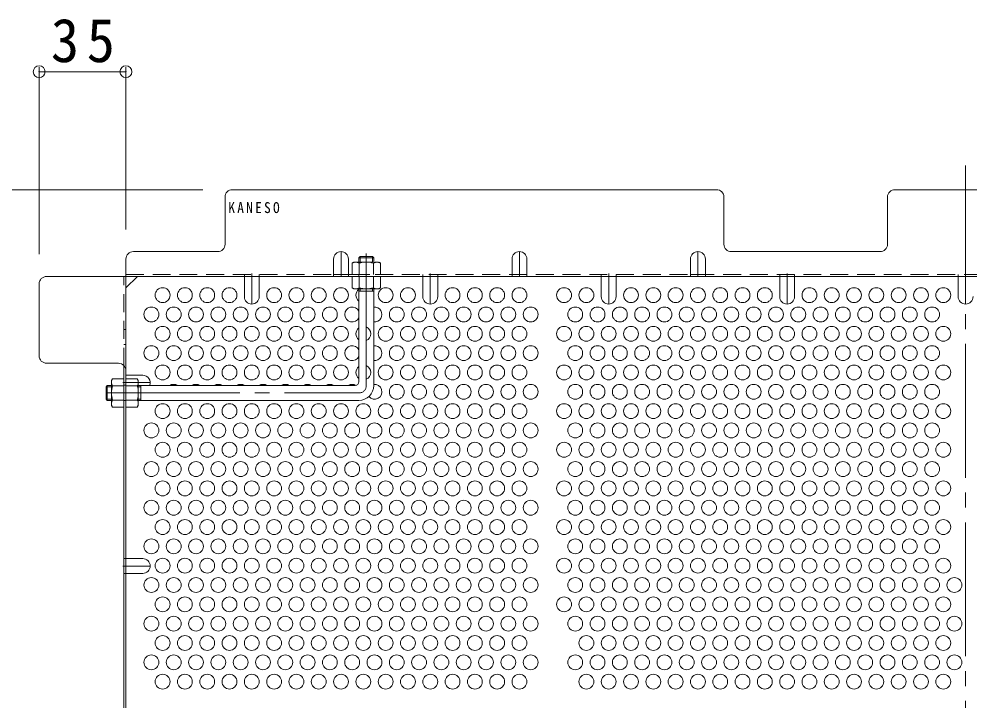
# Model space of a CAD drawing. Units: millimetres at full size, sheet at 1:6; details may follow other scales. Extents: x -1464 to 1197, y -1180 to 1127.
# Drawn here: x 30.9 to 414.6, y 826.6 to 1101.7 of the extents above; entities that cross this region are included whole.
import ezdxf

# ---------------------------------------------------------------- set-up
doc = ezdxf.new("R2010")
doc.units = ezdxf.units.MM
doc.header["$LTSCALE"] = 6
doc.header["$PDMODE"] = 32
doc.header["$PDSIZE"] = 4.8
for name, pattern in [('CHAIN1', [8, 5, -1, 1, -1]), ('CHAIN2', [12, 9, -1, 1, -1]), ('DASHED1', [1.8, 1.2, -0.6])]:
    doc.linetypes.add(name, pattern=pattern)
for name, color, linetype, lineweight in [('6-1', 3, 'Continuous', 9), ('6-4', 7, 'Continuous', 9), ('6-5', 7, 'Continuous', 9), ('6-6', 2, 'Continuous', 9), ('6-7', 2, 'Continuous', 9), ('6-8', 2, 'Continuous', 9), ('6-B', 2, 'Continuous', 9)]:
    doc.layers.add(name, color=color, linetype=linetype, lineweight=lineweight)
doc.styles.add('ＭＳ ゴシック', font='')
doc.styles.get('ＭＳ ゴシック').set_extended_font_data('MS Gothic')

msp = doc.modelspace()

# ---------------------------------------------------------------- linework, layer by layer
at = {"layer": '6-1', "linetype": 'DASHED1'}
for p, q in [((168.047, 1005.36), (168.547, 1005.86)), ((174.047, 1005.36), (168.047, 1005.36)), ((168.047, 1005.36), (168.047, 1003.66)), ((173.547, 1005.86), (168.547, 1005.86)), ((168.547, 1003.66), (168.547, 1005.86)), ((174.047, 1005.36), (173.547, 1005.86)), ((173.547, 1003.66), (173.547, 1005.86)), ((174.047, 1005.36), (174.047, 1003.66))]:
    msp.add_line(p, q, dxfattribs=at)
at = {"layer": '6-1', "linetype": 'CHAIN2'}
for p, q in [((171.047, 953.86), (171.047, 1007.092)), ((66.047, 950.86), (168.047, 950.86))]:
    msp.add_line(p, q, dxfattribs=at)
at = {"layer": '6-1'}
for p, q in [((168.047, 955.36), (168.047, 992.86)), ((174.047, 991.86), (168.047, 991.86)), ((168.547, 991.86), (168.547, 992.86)), ((173.547, 991.86), (173.547, 992.86)), ((174.047, 953.86), (174.047, 992.86)), ((66.547, 953.86), (66.047, 953.36)), ((66.047, 953.36), (66.047, 948.36)), ((68.247, 953.36), (66.047, 953.36)), ((66.547, 953.86), (66.547, 947.86)), ((66.547, 953.86), (68.247, 953.86)), ((79.047, 953.86), (166.547, 953.86)), ((80.047, 953.36), (79.047, 953.36)), ((80.047, 953.86), (80.047, 947.86)), ((66.547, 947.86), (66.047, 948.36)), ((68.247, 948.36), (66.047, 948.36)), ((66.547, 947.86), (68.247, 947.86)), ((80.047, 948.36), (79.047, 948.36)), ((79.047, 947.86), (168.047, 947.86))]:
    msp.add_line(p, q, dxfattribs=at)
for centre, radius in [((166.547, 955.36), 1.5), ((168.047, 953.86), 6)]:
    msp.add_arc(centre, radius, 270, 0, dxfattribs=at)
at = {"layer": '6-1', "linetype": 'CHAIN2'}
msp.add_arc((168.047, 953.86), 3, 270, 0, dxfattribs=at)
at = {"layer": '6-4'}
for p, q in [((39.043, 1082.214), (39.043, 1006.86)), ((74.047, 1082.214), (74.047, 1016.86)), ((39.043, 1080.414), (74.047, 1080.414)), ((-17.659, 1032.86), (105.048, 1032.86))]:
    msp.add_line(p, q, dxfattribs=at)
for p in [(39.043, 1080.414), (74.047, 1080.414)]:
    msp.add_point(p, dxfattribs=at)
at = {"layer": '6-6'}
for centre in [(88.847, 990.311), (97.847, 990.311), (106.847, 990.311), (115.847, 990.311), (133.847, 990.311), (142.847, 990.311), (151.847, 990.311), (160.847, 990.311), (178.847, 990.311), (187.847, 990.311), (205.847, 990.311), (214.847, 990.311), (223.847, 990.311), (232.847, 990.311), (250.847, 990.311), (259.847, 990.311), (277.847, 990.311), (286.847, 990.311), (295.847, 990.311), (304.847, 990.311), (313.847, 990.311), (322.847, 990.311), (331.847, 990.311), (349.847, 990.311), (358.847, 990.311), (367.847, 990.311), (376.847, 990.311), (385.847, 990.311), (394.847, 990.311), (403.847, 990.311), (84.347, 982.517), (93.347, 982.517), (102.347, 982.517), (111.347, 982.517), (120.347, 982.517), (129.347, 982.517), (138.347, 982.517), (147.347, 982.517), (156.347, 982.517), (183.347, 982.517), (192.347, 982.517), (201.347, 982.517), (210.347, 982.517), (219.347, 982.517), (228.347, 982.517), (237.347, 982.517), (255.347, 982.517), (264.347, 982.517), (273.347, 982.517), (282.347, 982.517), (291.347, 982.517), (300.347, 982.517), (309.347, 982.517), (318.347, 982.517), (327.347, 982.517), (336.347, 982.517), (345.347, 982.517), (354.347, 982.517), (363.347, 982.517), (372.347, 982.517), (381.347, 982.517), (390.347, 982.517), (399.347, 982.517), (88.847, 974.722), (97.847, 974.722), (106.847, 974.722), (115.847, 974.722), (124.847, 974.722), (133.847, 974.722), (142.847, 974.722), (151.847, 974.722), (160.847, 974.722), (178.847, 974.722), (187.847, 974.722), (196.847, 974.722), (205.847, 974.722), (214.847, 974.722), (223.847, 974.722), (232.847, 974.722), (250.847, 974.722), (259.847, 974.722), (268.847, 974.722), (277.847, 974.722), (286.847, 974.722), (295.847, 974.722), (304.847, 974.722), (313.847, 974.722), (322.847, 974.722), (331.847, 974.722), (340.847, 974.722), (349.847, 974.722), (358.847, 974.722), (367.847, 974.722), (376.847, 974.722), (385.847, 974.722), (394.847, 974.722), (403.847, 974.722), (84.347, 966.928), (93.347, 966.928), (102.347, 966.928), (111.347, 966.928), (120.347, 966.928), (129.347, 966.928), (138.347, 966.928), (147.347, 966.928), (156.347, 966.928), (183.347, 966.928), (192.347, 966.928), (201.347, 966.928), (210.347, 966.928), (219.347, 966.928), (228.347, 966.928), (237.347, 966.928), (255.347, 966.928), (264.347, 966.928), (273.347, 966.928), (282.347, 966.928), (291.347, 966.928), (300.347, 966.928), (309.347, 966.928), (318.347, 966.928), (327.347, 966.928), (336.347, 966.928), (345.347, 966.928), (354.347, 966.928), (363.347, 966.928), (372.347, 966.928), (381.347, 966.928), (390.347, 966.928), (399.347, 966.928), (88.847, 959.134), (97.847, 959.134), (106.847, 959.134), (115.847, 959.134), (124.847, 959.134), (133.847, 959.134), (142.847, 959.134), (151.847, 959.134), (160.847, 959.134), (178.847, 959.134), (187.847, 959.134), (196.847, 959.134), (205.847, 959.134), (214.847, 959.134), (223.847, 959.134), (232.847, 959.134), (250.847, 959.134), (259.847, 959.134), (268.847, 959.134), (277.847, 959.134), (286.847, 959.134), (295.847, 959.134), (304.847, 959.134), (313.847, 959.134), (322.847, 959.134), (331.847, 959.134), (340.847, 959.134), (349.847, 959.134), (358.847, 959.134), (367.847, 959.134), (376.847, 959.134), (385.847, 959.134), (394.847, 959.134), (403.847, 959.134), (183.347, 951.34), (192.347, 951.34), (201.347, 951.34), (210.347, 951.34), (219.347, 951.34), (228.347, 951.34), (237.347, 951.34), (255.347, 951.34), (264.347, 951.34), (273.347, 951.34), (282.347, 951.34), (291.347, 951.34), (300.347, 951.34), (309.347, 951.34), (318.347, 951.34), (327.347, 951.34), (336.347, 951.34), (345.347, 951.34), (354.347, 951.34), (363.347, 951.34), (372.347, 951.34), (381.347, 951.34), (390.347, 951.34), (399.347, 951.34), (88.847, 943.545), (97.847, 943.545), (106.847, 943.545), (115.847, 943.545), (124.847, 943.545), (133.847, 943.545), (142.847, 943.545), (151.847, 943.545), (160.847, 943.545), (169.847, 943.545), (178.847, 943.545), (187.847, 943.545), (196.847, 943.545), (205.847, 943.545), (214.847, 943.545), (223.847, 943.545), (232.847, 943.545), (250.847, 943.545), (259.847, 943.545), (268.847, 943.545), (277.847, 943.545), (286.847, 943.545), (295.847, 943.545), (304.847, 943.545), (313.847, 943.545), (322.847, 943.545), (331.847, 943.545), (340.847, 943.545), (349.847, 943.545), (358.847, 943.545), (367.847, 943.545), (376.847, 943.545), (385.847, 943.545), (394.847, 943.545), (403.847, 943.545), (84.347, 935.751), (93.347, 935.751), (102.347, 935.751), (111.347, 935.751), (120.347, 935.751), (129.347, 935.751), (138.347, 935.751), (147.347, 935.751), (156.347, 935.751), (165.347, 935.751), (174.347, 935.751), (183.347, 935.751), (192.347, 935.751), (201.347, 935.751), (210.347, 935.751), (219.347, 935.751), (228.347, 935.751), (237.347, 935.751), (255.347, 935.751), (264.347, 935.751), (273.347, 935.751), (282.347, 935.751), (291.347, 935.751), (300.347, 935.751), (309.347, 935.751), (318.347, 935.751), (327.347, 935.751), (336.347, 935.751), (345.347, 935.751), (354.347, 935.751), (363.347, 935.751), (372.347, 935.751), (381.347, 935.751), (390.347, 935.751), (399.347, 935.751), (88.847, 927.957), (97.847, 927.957), (106.847, 927.957), (115.847, 927.957), (124.847, 927.957), (133.847, 927.957), (142.847, 927.957), (151.847, 927.957), (160.847, 927.957), (169.847, 927.957), (178.847, 927.957), (187.847, 927.957), (196.847, 927.957), (205.847, 927.957), (214.847, 927.957), (223.847, 927.957), (232.847, 927.957), (250.847, 927.957), (259.847, 927.957), (268.847, 927.957), (277.847, 927.957), (286.847, 927.957), (295.847, 927.957), (304.847, 927.957), (313.847, 927.957), (322.847, 927.957), (331.847, 927.957), (340.847, 927.957), (349.847, 927.957), (358.847, 927.957), (367.847, 927.957), (376.847, 927.957), (385.847, 927.957), (394.847, 927.957), (403.847, 927.957), (84.347, 920.163), (93.347, 920.163), (102.347, 920.163), (111.347, 920.163), (120.347, 920.163), (129.347, 920.163), (138.347, 920.163), (147.347, 920.163), (156.347, 920.163), (165.347, 920.163), (174.347, 920.163), (183.347, 920.163), (192.347, 920.163), (201.347, 920.163), (210.347, 920.163), (219.347, 920.163), (228.347, 920.163), (237.347, 920.163), (255.347, 920.163), (264.347, 920.163), (273.347, 920.163), (282.347, 920.163), (291.347, 920.163), (300.347, 920.163), (309.347, 920.163), (318.347, 920.163), (327.347, 920.163), (336.347, 920.163), (345.347, 920.163), (354.347, 920.163), (363.347, 920.163), (372.347, 920.163), (381.347, 920.163), (390.347, 920.163), (399.347, 920.163), (88.847, 912.369), (97.847, 912.369), (106.847, 912.369), (115.847, 912.369), (124.847, 912.369), (133.847, 912.369), (142.847, 912.369), (151.847, 912.369), (160.847, 912.369), (169.847, 912.369), (178.847, 912.369), (187.847, 912.369), (196.847, 912.369), (205.847, 912.369), (214.847, 912.369), (223.847, 912.369), (232.847, 912.369), (250.847, 912.369), (259.847, 912.369), (268.847, 912.369), (277.847, 912.369), (286.847, 912.369), (295.847, 912.369), (304.847, 912.369), (313.847, 912.369), (322.847, 912.369), (331.847, 912.369), (340.847, 912.369), (349.847, 912.369), (358.847, 912.369), (367.847, 912.369), (376.847, 912.369), (385.847, 912.369), (394.847, 912.369), (403.847, 912.369), (84.347, 904.574), (93.347, 904.574), (102.347, 904.574), (111.347, 904.574), (120.347, 904.574), (129.347, 904.574), (138.347, 904.574), (147.347, 904.574), (156.347, 904.574), (165.347, 904.574), (174.347, 904.574), (183.347, 904.574), (192.347, 904.574), (201.347, 904.574), (210.347, 904.574), (219.347, 904.574), (228.347, 904.574), (237.347, 904.574), (255.347, 904.574), (264.347, 904.574), (273.347, 904.574), (282.347, 904.574), (291.347, 904.574), (300.347, 904.574), (309.347, 904.574), (318.347, 904.574), (327.347, 904.574), (336.347, 904.574), (345.347, 904.574), (354.347, 904.574), (363.347, 904.574), (372.347, 904.574), (381.347, 904.574), (390.347, 904.574), (399.347, 904.574), (88.847, 896.78), (97.847, 896.78), (106.847, 896.78), (115.847, 896.78), (124.847, 896.78), (133.847, 896.78), (142.847, 896.78), (151.847, 896.78), (160.847, 896.78), (169.847, 896.78), (178.847, 896.78), (187.847, 896.78), (196.847, 896.78), (205.847, 896.78), (214.847, 896.78), (223.847, 896.78), (232.847, 896.78), (250.847, 896.78), (259.847, 896.78), (268.847, 896.78), (277.847, 896.78), (286.847, 896.78), (295.847, 896.78), (304.847, 896.78), (313.847, 896.78), (322.847, 896.78), (331.847, 896.78), (340.847, 896.78), (349.847, 896.78), (358.847, 896.78), (367.847, 896.78), (376.847, 896.78), (385.847, 896.78), (394.847, 896.78), (403.847, 896.78), (84.347, 888.986), (93.347, 888.986), (102.347, 888.986), (111.347, 888.986), (120.347, 888.986), (129.347, 888.986), (138.347, 888.986), (147.347, 888.986), (156.347, 888.986), (165.347, 888.986), (174.347, 888.986), (183.347, 888.986), (192.347, 888.986), (201.347, 888.986), (210.347, 888.986), (219.347, 888.986), (228.347, 888.986), (237.347, 888.986), (255.347, 888.986), (264.347, 888.986), (273.347, 888.986), (282.347, 888.986), (291.347, 888.986), (300.347, 888.986), (309.347, 888.986), (318.347, 888.986), (327.347, 888.986), (336.347, 888.986), (345.347, 888.986), (354.347, 888.986), (363.347, 888.986), (372.347, 888.986), (381.347, 888.986), (390.347, 888.986), (399.347, 888.986), (88.847, 881.192), (97.847, 881.192), (106.847, 881.192), (115.847, 881.192), (124.847, 881.192), (133.847, 881.192), (142.847, 881.192), (151.847, 881.192), (160.847, 881.192), (169.847, 881.192), (178.847, 881.192), (187.847, 881.192), (196.847, 881.192), (205.847, 881.192), (214.847, 881.192), (223.847, 881.192), (232.847, 881.192), (250.847, 881.192), (259.847, 881.192), (268.847, 881.192), (277.847, 881.192), (286.847, 881.192), (295.847, 881.192), (304.847, 881.192), (313.847, 881.192), (322.847, 881.192), (331.847, 881.192), (340.847, 881.192), (349.847, 881.192), (358.847, 881.192), (367.847, 881.192), (376.847, 881.192), (385.847, 881.192), (394.847, 881.192), (403.847, 881.192), (84.347, 873.397), (93.347, 873.397), (102.347, 873.397), (111.347, 873.397), (120.347, 873.397), (129.347, 873.397), (138.347, 873.397), (147.347, 873.397), (156.347, 873.397), (165.347, 873.397), (174.347, 873.397), (183.347, 873.397), (192.347, 873.397), (201.347, 873.397), (210.347, 873.397), (219.347, 873.397), (228.347, 873.397), (237.347, 873.397), (255.347, 873.397), (264.347, 873.397), (273.347, 873.397), (282.347, 873.397), (291.347, 873.397), (300.347, 873.397), (309.347, 873.397), (318.347, 873.397), (327.347, 873.397), (336.347, 873.397), (345.347, 873.397), (354.347, 873.397), (363.347, 873.397), (372.347, 873.397), (381.347, 873.397), (390.347, 873.397), (399.347, 873.397), (408.347, 873.397), (88.847, 865.603), (97.847, 865.603), (106.847, 865.603), (115.847, 865.603), (124.847, 865.603), (133.847, 865.603), (142.847, 865.603), (151.847, 865.603), (160.847, 865.603), (169.847, 865.603), (178.847, 865.603), (187.847, 865.603), (196.847, 865.603), (205.847, 865.603), (214.847, 865.603), (223.847, 865.603), (232.847, 865.603), (250.847, 865.603), (259.847, 865.603), (268.847, 865.603), (277.847, 865.603), (286.847, 865.603), (295.847, 865.603), (304.847, 865.603), (313.847, 865.603), (322.847, 865.603), (331.847, 865.603), (340.847, 865.603), (349.847, 865.603), (358.847, 865.603), (367.847, 865.603), (376.847, 865.603), (385.847, 865.603), (394.847, 865.603), (403.847, 865.603), (84.347, 857.809), (93.347, 857.809), (102.347, 857.809), (111.347, 857.809), (120.347, 857.809), (129.347, 857.809), (138.347, 857.809), (147.347, 857.809), (156.347, 857.809), (165.347, 857.809), (174.347, 857.809), (183.347, 857.809), (192.347, 857.809), (201.347, 857.809), (210.347, 857.809), (219.347, 857.809), (228.347, 857.809), (237.347, 857.809), (255.347, 857.809), (264.347, 857.809), (273.347, 857.809), (282.347, 857.809), (291.347, 857.809), (300.347, 857.809), (309.347, 857.809), (318.347, 857.809), (327.347, 857.809), (336.347, 857.809), (345.347, 857.809), (354.347, 857.809), (363.347, 857.809), (372.347, 857.809), (381.347, 857.809), (390.347, 857.809), (399.347, 857.809), (408.347, 857.809), (88.847, 850.015), (97.847, 850.015), (106.847, 850.015), (115.847, 850.015), (124.847, 850.015), (133.847, 850.015), (142.847, 850.015), (151.847, 850.015), (160.847, 850.015), (169.847, 850.015), (178.847, 850.015), (187.847, 850.015), (196.847, 850.015), (205.847, 850.015), (214.847, 850.015), (223.847, 850.015), (232.847, 850.015), (259.847, 850.015), (268.847, 850.015), (277.847, 850.015), (286.847, 850.015), (295.847, 850.015), (304.847, 850.015), (313.847, 850.015), (322.847, 850.015), (331.847, 850.015), (340.847, 850.015), (349.847, 850.015), (358.847, 850.015), (367.847, 850.015), (376.847, 850.015), (385.847, 850.015), (394.847, 850.015), (403.847, 850.015), (84.347, 842.22), (93.347, 842.22), (102.347, 842.22), (111.347, 842.22), (120.347, 842.22), (129.347, 842.22), (138.347, 842.22), (147.347, 842.22), (156.347, 842.22), (165.347, 842.22), (174.347, 842.22), (183.347, 842.22), (192.347, 842.22), (201.347, 842.22), (210.347, 842.22), (219.347, 842.22), (228.347, 842.22), (237.347, 842.22), (255.347, 842.22), (264.347, 842.22), (273.347, 842.22), (282.347, 842.22), (291.347, 842.22), (300.347, 842.22), (309.347, 842.22), (318.347, 842.22), (327.347, 842.22), (336.347, 842.22), (345.347, 842.22), (354.347, 842.22), (363.347, 842.22), (372.347, 842.22), (381.347, 842.22), (390.347, 842.22), (399.347, 842.22), (408.347, 842.22), (88.847, 834.426), (97.847, 834.426), (106.847, 834.426), (115.847, 834.426), (124.847, 834.426), (133.847, 834.426), (142.847, 834.426), (151.847, 834.426), (160.847, 834.426), (169.847, 834.426), (178.847, 834.426), (187.847, 834.426), (196.847, 834.426), (205.847, 834.426), (214.847, 834.426), (223.847, 834.426), (232.847, 834.426), (259.847, 834.426), (268.847, 834.426), (277.847, 834.426), (286.847, 834.426), (295.847, 834.426), (304.847, 834.426), (313.847, 834.426), (322.847, 834.426), (331.847, 834.426), (340.847, 834.426), (349.847, 834.426), (358.847, 834.426), (367.847, 834.426), (376.847, 834.426), (385.847, 834.426), (394.847, 834.426), (403.847, 834.426)]:
    msp.add_circle(centre, 3, dxfattribs=at)
for centre, start, end in [((169.847, 990.311), 126.8699, 233.1301), ((165.347, 982.517), 25.84193, 334.15807), ((174.347, 982.517), 264.26083, 95.73917), ((169.847, 974.722), 126.8699, 233.1301), ((169.847, 974.722), 293.57818, 66.42182), ((165.347, 966.928), 25.84193, 334.15807), ((174.347, 966.928), 264.26083, 95.73917), ((169.847, 959.134), 126.8699, 233.1301), ((169.847, 959.134), 293.57818, 66.42182), ((93.347, 951.34), 57.13732, 122.86268), ((102.347, 951.34), 57.13732, 122.86268), ((111.347, 951.34), 57.13732, 122.86268), ((120.347, 951.34), 57.13732, 122.86268), ((129.347, 951.34), 57.13732, 122.86268), ((138.347, 951.34), 57.13732, 122.86268), ((147.347, 951.34), 57.13732, 122.86268), ((156.347, 951.34), 57.13732, 122.86268), ((165.347, 951.34), 58.70075, 122.86268), ((174.347, 951.34), 220.31546, 95.73917)]:
    msp.add_arc(centre, 3, start, end, dxfattribs=at)
at = {"layer": '6-7', "linetype": 'CHAIN2'}
msp.add_line((412.847, 1042.653), (412.847, 275.459), dxfattribs=at)
at = {"layer": '6-7'}
for p, q in [((312.347, 1032.86), (117.048, 1032.86)), ((384.347, 1032.86), (441.347, 1032.86)), ((114.048, 1010.86), (114.048, 1029.86)), ((315.347, 1010.86), (315.347, 1029.86)), ((381.347, 1010.86), (381.347, 1029.86)), ((77.047, 1007.86), (111.048, 1007.86)), ((318.347, 1007.86), (378.347, 1007.86)), ((74.047, 1004.86), (74.047, 313.253)), ((42.043, 997.86), (783.65, 997.86)), ((74.047, 993.247), (78.659, 997.86)), ((157.847, 998.66), (163.847, 998.66)), ((229.847, 998.66), (235.847, 998.66)), ((301.847, 998.66), (307.847, 998.66)), ((39.043, 965.859), (39.043, 994.86)), ((71.047, 962.859), (42.043, 962.859)), ((73.247, 961.898), (73.247, 677.517))]:
    msp.add_line(p, q, dxfattribs=at)
at = {"layer": '6-7', "linetype": 'DASHED1'}
for p, q in [((73.247, 961.898), (73.247, 997.86)), ((74.047, 998.66), (157.847, 998.66)), ((121.847, 997.86), (121.847, 998.66)), ((127.847, 997.86), (127.847, 998.66)), ((163.847, 998.66), (661.847, 998.66)), ((168.047, 997.86), (168.047, 998.66)), ((193.847, 997.86), (193.847, 998.66)), ((199.847, 997.86), (199.847, 998.66)), ((265.847, 997.86), (265.847, 998.66)), ((271.847, 997.86), (271.847, 998.66)), ((301.847, 997.86), (301.847, 998.66)), ((337.847, 997.86), (337.847, 998.66)), ((343.847, 997.86), (343.847, 998.66)), ((409.847, 997.86), (409.847, 998.66)), ((409.847, 997.86), (409.847, 998.66)), ((74.047, 976.397), (73.247, 976.397)), ((74.047, 970.397), (73.247, 970.397)), ((73.247, 954.06), (74.047, 954.06)), ((73.247, 947.86), (74.047, 947.86)), ((74.047, 884.057), (73.247, 884.057)), ((74.047, 878.057), (73.247, 878.057))]:
    msp.add_line(p, q, dxfattribs=at)
at = {"layer": '6-7'}
for centre, start, end in [((117.048, 1029.86), 90, 180), ((312.347, 1029.86), 0, 90), ((384.347, 1029.86), 90, 180), ((111.048, 1010.86), 270, 0), ((318.347, 1010.86), 180, 270), ((378.347, 1010.86), 270, 0), ((77.047, 1004.86), 90, 180), ((42.043, 994.86), 90, 180), ((42.043, 965.859), 180, 270), ((71.047, 959.859), 0, 90)]:
    msp.add_arc(centre, 3, start, end, dxfattribs=at)
at = {"layer": '6-8', "linetype": 'CHAIN1'}
for p, q in [((160.847, 997.86), (160.847, 1007.86)), ((232.847, 997.86), (232.847, 1007.86)), ((304.847, 997.86), (304.847, 1007.86)), ((124.847, 999.06), (124.847, 986.71)), ((196.847, 999.06), (196.847, 986.71)), ((268.847, 999.06), (268.847, 986.71)), ((340.847, 999.06), (340.847, 986.71)), ((412.847, 999.06), (412.847, 986.71)), ((72.847, 955.057), (83.847, 955.057)), ((72.847, 881.057), (83.847, 881.057))]:
    msp.add_line(p, q, dxfattribs=at)
at = {"layer": '6-8'}
for p, q in [((157.847, 1004.86), (157.847, 997.86)), ((163.847, 1004.86), (163.847, 997.86)), ((229.847, 1004.86), (229.847, 997.86)), ((235.847, 1004.86), (235.847, 997.86)), ((301.847, 1004.86), (301.847, 997.86)), ((307.847, 1004.86), (307.847, 997.86)), ((121.847, 989.71), (121.847, 997.86)), ((127.847, 989.71), (127.847, 997.86)), ((193.847, 989.71), (193.847, 997.86)), ((199.847, 989.71), (199.847, 997.86)), ((265.847, 989.71), (265.847, 997.86)), ((271.847, 989.71), (271.847, 997.86)), ((337.847, 989.71), (337.847, 997.86)), ((343.847, 989.71), (343.847, 997.86)), ((409.847, 989.71), (409.847, 997.86)), ((80.847, 958.057), (74.047, 958.057)), ((80.847, 884.057), (74.047, 884.057)), ((80.847, 878.057), (74.047, 878.057))]:
    msp.add_line(p, q, dxfattribs=at)
for centre, start, end in [((160.847, 1004.86), 0, 180), ((232.847, 1004.86), 0, 180), ((304.847, 1004.86), 0, 180), ((124.847, 989.71), 180, 0), ((196.847, 989.71), 180, 0), ((268.847, 989.71), 180, 0), ((340.847, 989.71), 180, 0), ((412.847, 989.71), 180, 0), ((80.847, 955.057), 336.47035, 90), ((80.847, 881.057), 270, 90)]:
    msp.add_arc(centre, 3, start, end, dxfattribs=at)
at = {"layer": '6-B', "linetype": 'DASHED1'}
for p, q in [((166.047, 1003.66), (165.297, 1003.227)), ((165.297, 998.66), (165.297, 1003.227)), ((166.047, 1003.66), (176.047, 1003.66)), ((168.184, 1003.227), (168.184, 998.66)), ((173.91, 1003.227), (173.91, 998.66)), ((176.047, 1003.66), (176.797, 1003.227)), ((176.797, 998.66), (176.797, 1003.227)), ((165.297, 998.66), (176.797, 998.66))]:
    msp.add_line(p, q, dxfattribs=at)
at = {"layer": '6-B'}
for p, q in [((176.797, 997.86), (165.297, 997.86)), ((165.297, 997.86), (165.297, 993.293)), ((168.184, 993.293), (168.184, 997.86)), ((173.91, 993.293), (173.91, 997.86)), ((176.797, 997.86), (176.797, 993.293)), ((166.047, 992.86), (165.297, 993.293)), ((176.047, 992.86), (166.047, 992.86)), ((176.047, 992.86), (176.797, 993.293)), ((68.247, 955.86), (68.68, 956.61)), ((68.247, 955.86), (68.247, 945.86)), ((73.247, 956.61), (68.68, 956.61)), ((73.247, 956.61), (73.247, 945.11)), ((74.047, 956.61), (74.047, 945.11)), ((74.047, 956.61), (78.614, 956.61)), ((79.047, 955.86), (78.614, 956.61)), ((79.047, 955.86), (79.047, 945.86)), ((68.68, 953.723), (73.247, 953.723)), ((78.614, 953.723), (74.047, 953.723)), ((68.68, 947.996), (73.247, 947.996)), ((78.614, 947.996), (74.047, 947.996)), ((68.247, 945.86), (68.68, 945.11)), ((73.247, 945.11), (68.68, 945.11)), ((74.047, 945.11), (78.614, 945.11)), ((79.047, 945.86), (78.614, 945.11))]:
    msp.add_line(p, q, dxfattribs=at)
at = {"layer": '6-B', "linetype": 'DASHED1'}
for centre, radius, start, end in [((166.942, 1000.378), 3.29, 93.92075, 120), ((166.707, 1000.925), 2.735, 57.31491, 89.78969), ((171.047, 993.977), 9.683, 72.79973, 107.20026), ((175.387, 1000.925), 2.735, 90.2103, 122.68507), ((175.152, 1000.378), 3.29, 59.99998, 86.07924)]:
    msp.add_arc(centre, radius, start, end, dxfattribs=at)
at = {"layer": '6-B'}
for centre, radius, start, end in [((166.942, 996.142), 3.29, 239.99998, 266.07924), ((166.707, 995.594), 2.735, 270.2103, 302.68507), ((171.047, 1002.542), 9.683, 252.79973, 287.20026), ((175.387, 995.594), 2.735, 237.31491, 269.78969), ((175.152, 996.142), 3.29, 273.92075, 300), ((71.529, 954.965), 3.29, 150, 176.07925), ((75.765, 954.965), 3.29, 3.92075, 30), ((77.929, 950.86), 9.683, 162.79974, 197.20027), ((70.982, 955.2), 2.735, 180.21031, 212.68509), ((76.312, 955.2), 2.735, 327.31491, 359.78969), ((69.364, 950.86), 9.683, 342.79973, 17.20026), ((70.982, 946.519), 2.735, 147.31493, 179.7897), ((76.312, 946.519), 2.735, 0.2103, 32.68507), ((71.529, 946.754), 3.29, 183.92076, 210.00002), ((75.765, 946.754), 3.29, 329.99998, 356.07924)]:
    msp.add_arc(centre, radius, start, end, dxfattribs=at)

# ---------------------------------------------------------------- texts
at = {"layer": '6-4', "color": 2, "insert": (43.795, 1084.014), "char_height": 17.6, "attachment_point": 7, "style": 'ＭＳ ゴシック'}
msp.add_mtext('\\T1.27;\\W0.95;35', dxfattribs=at)
at = {"layer": '6-5', "color": 6, "insert": (115.36, 1023.36), "char_height": 4.399, "attachment_point": 7, "style": 'ＭＳ ゴシック'}
msp.add_mtext('\\T1.34;\\W0.9;KANESO', dxfattribs=at)

doc.saveas('drawing.dxf')
